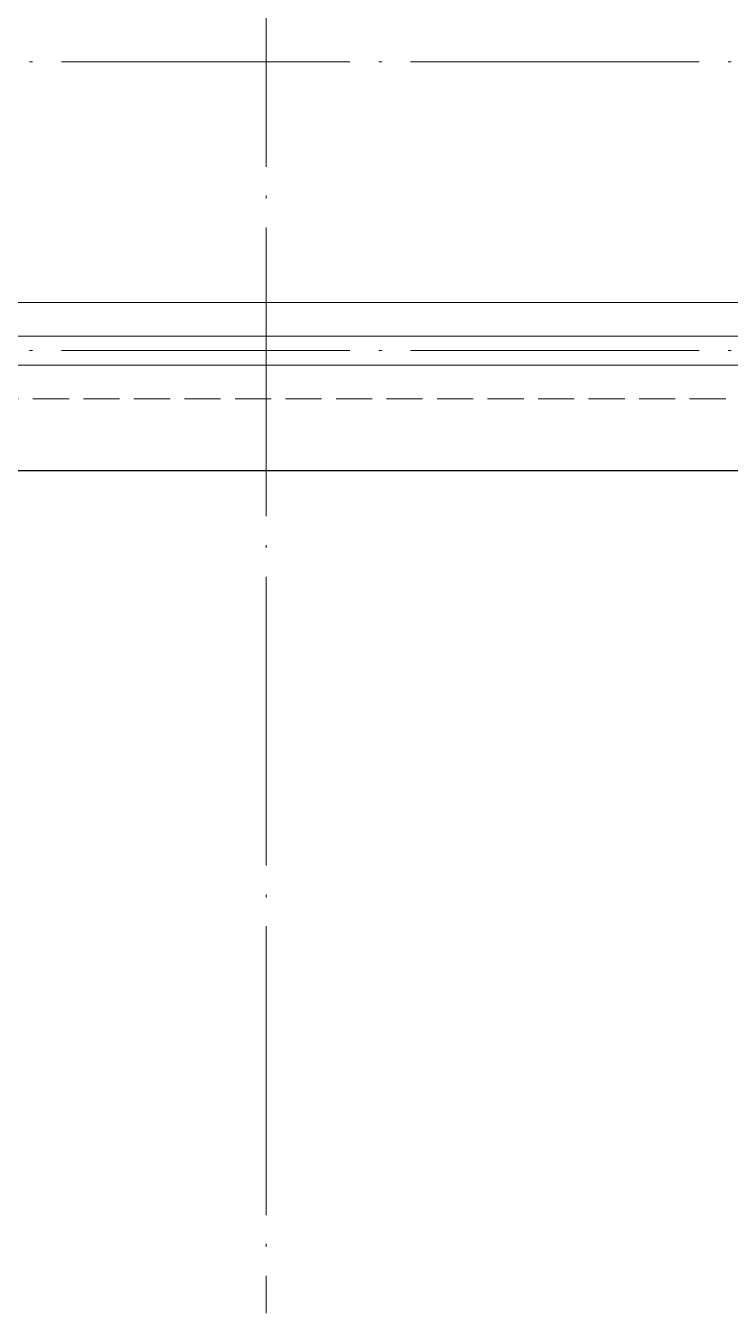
# Model space of a CAD drawing. Extents: x 27938 to 650306, y -92720 to 1524912.
# Drawn here: x 305617 to 307081, y 362324 to 364999 of the extents above; entities that cross this region are included whole.
import ezdxf

# ---------------------------------------------------------------- set-up
doc = ezdxf.new("R2010")
doc.units = 0
doc.header["$LTSCALE"] = 1000
doc.header["$MEASUREMENT"] = 0
doc.linetypes.add('DASH', pattern=[0.35, 0.25, -0.1])
doc.linetypes.add('DOTE', pattern=[2.42, 2, -0.2, 0.02, -0.2])
for name, color, linetype, lineweight in [('DOTE', 19, 'DOTE', 9), ('平面-栏杆', 135, 'Continuous', 15), ('平面-看线', 45, 'Continuous', 15)]:
    doc.layers.add(name, color=color, linetype=linetype, lineweight=lineweight)
doc.layers.add('看线', color=251, linetype='Continuous')

# ---------------------------------------------------------------- blocks, each defined once
blk = doc.blocks.new('FGDGDRGSDGDG')
at = {"layer": 'DOTE', "linetype": 'DOTE', "ltscale": 0.3}
for p, q in [((524182.5, 529998.5), (524182.5, 513948.5)), ((488182.5, 516548.5), (546982.5, 516548.5)), ((488182.5, 515948.5), (546982.5, 515948.5))]:
    blk.add_line(p, q, dxfattribs=at)

msp = doc.modelspace()

# ---------------------------------------------------------------- linework, layer by layer
at = {"layer": '平面-栏杆', "color": 8}
for p, q in [((303216.6, 364353.7), (309116.6, 364353.7)), ((303216.6, 364293.7), (309116.6, 364293.7))]:
    msp.add_line(p, q, dxfattribs=at)
at = {"layer": '平面-看线', "color": 8}
msp.add_line((303216.6, 364423.7), (309116.6, 364423.7), dxfattribs=at)
at = {"layer": '平面-看线', "color": 8, "linetype": 'DASH', "ltscale": 0.3}
msp.add_line((303216.6, 364223.7), (309116.6, 364223.7), dxfattribs=at)
at = {"layer": '看线', "color": 8, "ltscale": 0.5}
msp.add_lwpolyline([(309116.6, 364073.7), (303216.6, 364073.7)], dxfattribs=at)

# ---------------------------------------------------------------- block references
msp.add_blockref('FGDGDRGSDGDG', (-218065.9, -151624.7))

doc.saveas('drawing.dxf')
